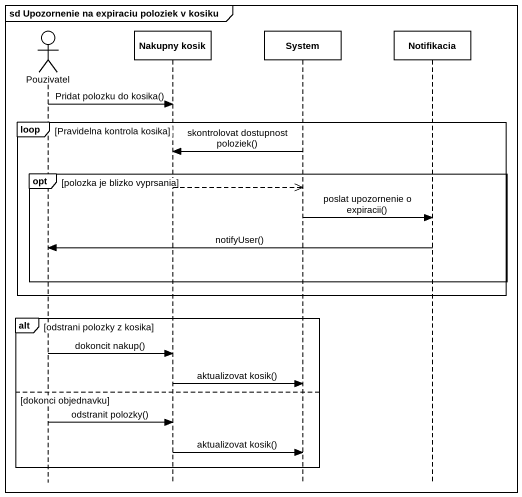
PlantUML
@startuml
mainframe sd Upozornenie na expiraciu poloziek v kosiku
hide footbox
actor Pouzivatel
participant "Nakupny kosik" as Nakupny_kosik
participant System
participant Notifikacia

Pouzivatel -> Nakupny_kosik : Pridat polozku do kosika()
loop Pravidelna kontrola kosika
  System -> Nakupny_kosik : skontrolovat dostupnost poloziek()
  opt polozka je blizko vyprsania
    Nakupny_kosik -->> System
    System -> Notifikacia : poslat upozornenie o expiracii()
    Notifikacia -> Pouzivatel : notifyUser()
  end
end
alt odstrani polozky z kosika
  Pouzivatel -> Nakupny_kosik : dokoncit nakup()
  Nakupny_kosik -> System : aktualizovat kosik()
else dokonci objednavku
  Pouzivatel -> Nakupny_kosik : odstranit polozky()
  Nakupny_kosik -> System : aktualizovat kosik()
end
@enduml
